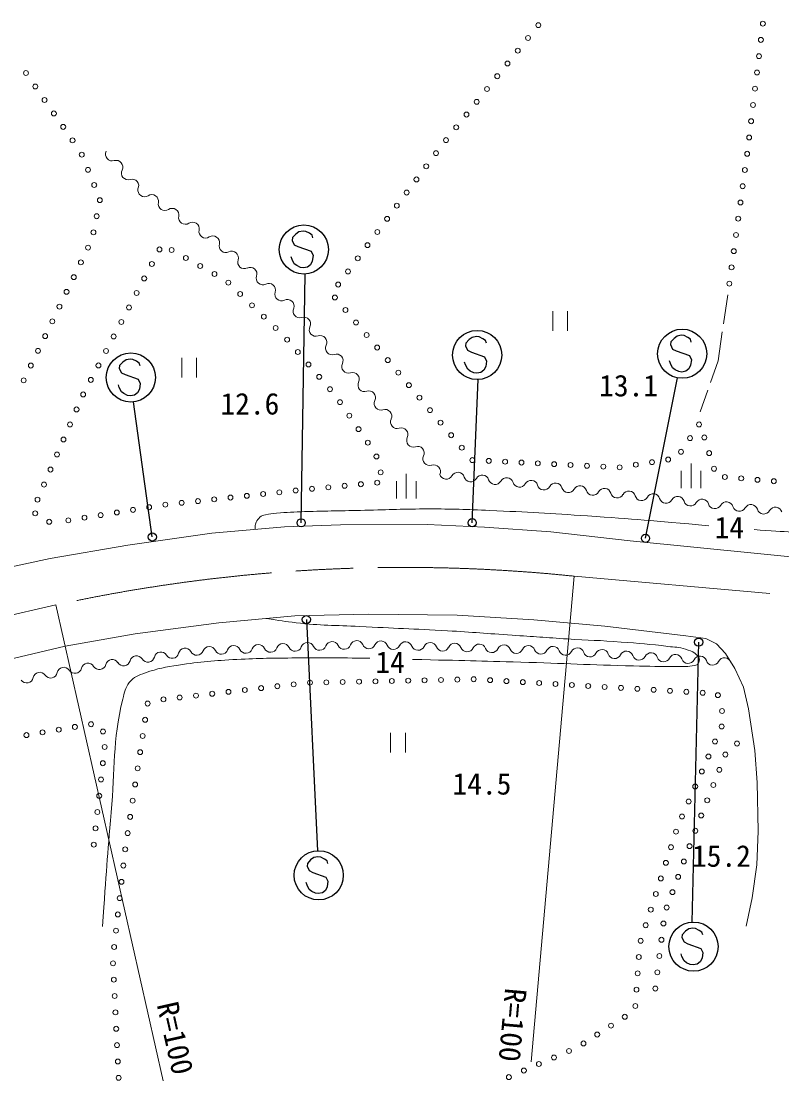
# Model space of a CAD drawing. Units: millimetres, scale not verified. Extents: x 40000 to 680000, y 20000 to 380000.
# Drawn here: x 207825 to 254246, y 252930 to 317604 of the extents above; entities that cross this region are included whole.
import ezdxf
from ezdxf.enums import TextEntityAlignment as Align

# ---------------------------------------------------------------- set-up
doc = ezdxf.new("R2010")
doc.units = ezdxf.units.MM
doc.header["$LTSCALE"] = 1000
doc.linetypes.add('CHAIN', pattern=[18.5, 12, -1.5, 3.5, -1.5])
for name, color, linetype, lineweight in [('M-BMK', 2, 'CHAIN', 13), ('M-STR-HTXT', 7, 'Continuous', 13), ('M-STR-STRC', 7, 'Continuous', 25), ('M-WORK', 1, 'Continuous', 13)]:
    doc.layers.add(name, color=color, linetype=linetype, lineweight=lineweight)
doc.styles.add('ＭＳ ゴシック', font='')
doc.styles.get('ＭＳ ゴシック').set_extended_font_data('MS Gothic')

msp = doc.modelspace()

# ---------------------------------------------------------------- linework, layer by layer
at = {"layer": 'M-BMK'}
for p, q in [((241570, 283730), (268426, 281349)), ((162930, 271394), (209946, 281973))]:
    msp.add_line(p, q, dxfattribs=at)
msp.add_arc((231234, 184265), 100000, 84.06748, 102.29172, dxfattribs=at)
at = {"layer": 'M-STR-HTXT'}
for p, q in [((241570, 283730), (238943, 254094)), ((209946, 281973), (216480, 252930))]:
    msp.add_line(p, q, dxfattribs=at)
at = {"layer": 'M-STR-STRC'}
for p, q in [((224777, 304744), (224580, 304605)), ((225026, 304794), (224777, 304744)), ((225199, 304770), (225026, 304794)), ((225416, 304661), (225199, 304770)), ((225581, 304550), (225416, 304661)), ((224387, 304397), (224363, 304227)), ((224363, 304227), (224492, 303953)), ((224580, 304605), (224387, 304397)), ((225632, 304382), (225581, 304550)), ((224492, 303953), (224718, 303843)), ((224718, 303843), (225517, 303560)), ((225517, 303560), (225637, 303302)), ((224367, 303064), (224308, 303229)), ((224493, 302798), (224367, 303064)), ((224648, 302688), (224493, 302798)), ((224867, 302575), (224648, 302688)), ((225486, 302737), (225299, 302593)), ((225592, 302960), (225486, 302737)), ((225637, 303302), (225592, 302960)), ((225047, 302550), (224867, 302575)), ((224911, 286985), (225150, 302169)), ((225299, 302593), (225047, 302550)), ((235161, 298167), (234968, 297959)), ((235358, 298306), (235161, 298167)), ((235607, 298356), (235358, 298306)), ((235780, 298332), (235607, 298356)), ((235997, 298223), (235780, 298332)), ((236162, 298111), (235997, 298223)), ((247668, 298246), (247475, 298038)), ((247865, 298385), (247668, 298246)), ((248114, 298435), (247865, 298385)), ((248287, 298411), (248114, 298435)), ((248504, 298302), (248287, 298411)), ((248669, 298190), (248504, 298302)), ((248720, 298023), (248669, 298190)), ((234968, 297959), (234944, 297788)), ((234944, 297788), (235073, 297515)), ((235073, 297515), (235299, 297405)), ((236213, 297944), (236162, 298111)), ((247475, 298038), (247451, 297868)), ((247451, 297868), (247580, 297594)), ((247580, 297594), (247806, 297484)), ((214222, 296934), (214026, 296795)), ((214471, 296984), (214222, 296934)), ((214645, 296960), (214471, 296984)), ((214861, 296851), (214645, 296960)), ((235299, 297405), (236097, 297122)), ((236097, 297122), (236218, 296863)), ((236218, 296863), (236173, 296522)), ((247455, 296705), (247396, 296870)), ((247806, 297484), (248604, 297201)), ((248604, 297201), (248725, 296942)), ((248725, 296942), (248680, 296601)), ((213833, 296587), (213809, 296416)), ((213809, 296416), (213937, 296143)), ((214026, 296795), (213833, 296587)), ((215026, 296739), (214861, 296851)), ((215078, 296572), (215026, 296739)), ((234948, 296626), (234889, 296791)), ((235074, 296360), (234948, 296626)), ((235229, 296249), (235074, 296360)), ((235448, 296137), (235229, 296249)), ((236067, 296299), (235880, 296154)), ((236173, 296522), (236067, 296299)), ((247581, 296439), (247455, 296705)), ((247736, 296329), (247581, 296439)), ((247955, 296216), (247736, 296329)), ((248135, 296191), (247955, 296216)), ((248387, 296234), (248135, 296191)), ((248574, 296378), (248387, 296234)), ((248680, 296601), (248574, 296378)), ((213937, 296143), (214164, 296033)), ((214164, 296033), (214962, 295750)), ((214962, 295750), (215082, 295491)), ((235347, 286991), (235708, 295730)), ((235628, 296111), (235448, 296137)), ((235880, 296154), (235628, 296111)), ((245925, 286043), (247871, 295837)), ((213812, 295254), (213754, 295419)), ((213939, 294988), (213812, 295254)), ((214093, 294877), (213939, 294988)), ((214932, 294926), (214744, 294782)), ((215038, 295150), (214932, 294926)), ((215082, 295491), (215038, 295150)), ((214313, 294765), (214093, 294877)), ((214493, 294739), (214313, 294765)), ((214744, 294782), (214493, 294739)), ((215826, 286125), (214686, 294366)), ((225229, 281081), (225911, 266972)), ((249167, 279699), (248754, 262616)), ((225687, 266550), (225490, 266411)), ((225936, 266600), (225687, 266550)), ((226110, 266576), (225936, 266600)), ((226326, 266467), (226110, 266576)), ((226491, 266356), (226326, 266467)), ((225298, 266203), (225274, 266033)), ((225274, 266033), (225402, 265759)), ((225490, 266411), (225298, 266203)), ((226542, 266188), (226491, 266356)), ((225402, 265759), (225629, 265649)), ((225629, 265649), (226427, 265366)), ((226427, 265366), (226547, 265108)), ((225277, 264870), (225219, 265035)), ((225403, 264604), (225277, 264870)), ((225558, 264494), (225403, 264604)), ((226396, 264543), (226209, 264399)), ((226503, 264766), (226396, 264543)), ((226547, 265108), (226503, 264766)), ((225777, 264381), (225558, 264494)), ((225958, 264356), (225777, 264381)), ((226209, 264399), (225958, 264356)), ((248367, 262057), (248174, 261849)), ((248564, 262197), (248367, 262057)), ((248813, 262247), (248564, 262197)), ((248987, 262222), (248813, 262247)), ((249203, 262114), (248987, 262222)), ((249368, 262002), (249203, 262114)), ((249419, 261834), (249368, 262002)), ((248174, 261849), (248150, 261679)), ((248150, 261679), (248279, 261405)), ((248279, 261405), (248505, 261295)), ((248505, 261295), (249304, 261013)), ((248154, 260517), (248095, 260682)), ((249304, 261013), (249424, 260754)), ((249424, 260754), (249379, 260413)), ((248280, 260250), (248154, 260517)), ((248435, 260140), (248280, 260250)), ((248654, 260027), (248435, 260140)), ((248835, 260002), (248654, 260027)), ((249086, 260045), (248835, 260002)), ((249273, 260189), (249086, 260045)), ((249379, 260413), (249273, 260189))]:
    msp.add_line(p, q, dxfattribs=at)
for centre, radius in [((225073, 303667), 1500), ((248161, 297308), 1500), ((235654, 297229), 1500), ((214519, 295857), 1500), ((224911, 286985), 250), ((235347, 286991), 250), ((215826, 286125), 250), ((245925, 286043), 250), ((225229, 281081), 250), ((249167, 279699), 250), ((225984, 265473), 1500), ((248861, 261120), 1500)]:
    msp.add_circle(centre, radius, dxfattribs=at)
at = {"layer": 'M-WORK'}
for p, q in [((250689, 299134), (250952, 300910)), ((240267, 299897), (240267, 298697)), ((241167, 298697), (241167, 299897)), ((250354, 296864), (250616, 298639)), ((217628, 297047), (217628, 295847)), ((218528, 295847), (218528, 297047)), ((249891, 295552), (250354, 296864)), ((249263, 293768), (249725, 295080)), ((248706, 289105), (248706, 290605)), ((231326, 288472), (231326, 289972)), ((248106, 289105), (248106, 290155)), ((249306, 289105), (249306, 290155)), ((230726, 288472), (230726, 289522)), ((231926, 288472), (231926, 289522)), ((230372, 274170), (230372, 272970)), ((231272, 272970), (231272, 274170))]:
    msp.add_line(p, q, dxfattribs=at)
for points in [[(203424, 283479), (209584, 284813), (214333, 285623), (219470, 286361), (223902, 286737), (227303, 286854), (232604, 286877), (236099, 286713), (240156, 286432), (244988, 285892), (256645, 284720), (263189, 284227), (267621, 283992), (271538, 283992), (276370, 284250), (279466, 284649), (282937, 285329), (286549, 286338), (291768, 288132), (304826, 293151), (313363, 296599)], [(173232, 270635), (210500, 279466), (214777, 280219), (219878, 280888), (224522, 281310), (229025, 281416), (234443, 281345), (239122, 281064), (243450, 280677), (248379, 280081), (249619, 279924), (250255, 279591), (250808, 279007), (251371, 278100), (251913, 276964), (252215, 275640), (252603, 273093), (252744, 271138), (252807, 268167), (252713, 266119), (252431, 264102), (252072, 262366)]]:
    msp.add_lwpolyline(points, dxfattribs=at)
for centre in [(253091, 317454), (239385, 317362), (238759, 316582), (252971, 316461), (238132, 315803), (252851, 315468), (237506, 315023), (208115, 314440), (236880, 314243), (252732, 314475), (208684, 313618), (236254, 313464), (252612, 313483), (209253, 312795), (235627, 312684), (252492, 312490), (209822, 311973), (235001, 311905), (210391, 311151), (234375, 311125), (252372, 311497), (210960, 310328), (233749, 310345), (252253, 310504), (211523, 309458), (233141, 309551), (252131, 309512), (211904, 308533), (232544, 308749), (251995, 308521), (231947, 307947), (212284, 307608), (231350, 307145), (251859, 307530), (212626, 306679), (251723, 306539), (230753, 306342), (212430, 305699), (230156, 305540), (251587, 305549), (212234, 304718), (229559, 304738), (251451, 304558), (228962, 303936), (211905, 303783), (216267, 303672), (217005, 303638), (251315, 303567), (211468, 302883), (215801, 302787), (217878, 303151), (218751, 302663), (228365, 303134), (251179, 302577), (211032, 301983), (215335, 301902), (219624, 302175), (227768, 302331), (220467, 301648), (227171, 301529), (251042, 301586), (210595, 301083), (214869, 301017), (221189, 300955), (226970, 300739), (210159, 300184), (214403, 300133), (221910, 300263), (227615, 299975), (222632, 299570), (209723, 299284), (213937, 299248), (223353, 298878), (228261, 299211), (209286, 298384), (213471, 298363), (224053, 298165), (228906, 298447), (208850, 297484), (213005, 297478), (224707, 297409), (229551, 297683), (230196, 296919), (208413, 296584), (212539, 296593), (225362, 296652), (230841, 296154), (207977, 295685), (212073, 295709), (226016, 295896), (211606, 294824), (226671, 295140), (231486, 295390), (227282, 294351), (232131, 294626), (211203, 293909), (227848, 293527), (232776, 293862), (210806, 292991), (233421, 293098), (249196, 292993), (228414, 292702), (234067, 292334), (249516, 292198), (210409, 292074), (228980, 291877), (234712, 291570), (248646, 292158), (210012, 291156), (229507, 291035), (248095, 291323), (249814, 291243), (209614, 290238), (235361, 290815), (236360, 290765), (237359, 290716), (238358, 290666), (239356, 290616), (240355, 290567), (241354, 290517), (242353, 290468), (243351, 290418), (244350, 290375), (245337, 290533), (246325, 290691), (247312, 290849), (250111, 290288), (229768, 290070), (250773, 289785), (251769, 289699), (252765, 289612), (209217, 289320), (224577, 288959), (225571, 289064), (226567, 289157), (227563, 289249), (228558, 289342), (229554, 289435), (253761, 289525), (208820, 288403), (218612, 288312), (219606, 288420), (220600, 288528), (221594, 288636), (222588, 288744), (223583, 288851), (214649, 287777), (215636, 287937), (216623, 288096), (217618, 288205), (208683, 287568), (209538, 287050), (210700, 287139), (211687, 287299), (212675, 287458), (213662, 287618), (229446, 277314), (230446, 277335), (231445, 277356), (232445, 277377), (233445, 277397), (234445, 277418), (235444, 277439), (236443, 277385), (237441, 277326), (220479, 276669), (221472, 276784), (222466, 276898), (223459, 277012), (224453, 277127), (225447, 277231), (226446, 277252), (227446, 277273), (228446, 277294), (238439, 277267), (239438, 277207), (240436, 277148), (241434, 277089), (242432, 277029), (243431, 276970), (244429, 276911), (245427, 276852), (246425, 276792), (247423, 276733), (248422, 276674), (216505, 276212), (217498, 276326), (218492, 276441), (219485, 276555), (249420, 276614), (250347, 276469), (215541, 275955), (250599, 275501), (215388, 274967), (209131, 274197), (210117, 274363), (211103, 274529), (212089, 274694), (212815, 274248), (250575, 274555), (208145, 274032), (215236, 273979), (250172, 273640), (251514, 273513), (212920, 273308), (215084, 272990), (250803, 272841), (212809, 272314), (249769, 272725), (214931, 272002), (249366, 271810), (250434, 271911), (212698, 271321), (214779, 271014), (248963, 270894), (250065, 270982), (212587, 270327), (214627, 270025), (248560, 269979), (249696, 270052), (212476, 269333), (214474, 269037), (248157, 269064), (249328, 269123), (212365, 268339), (214322, 268049), (247788, 268136), (248967, 268190), (212255, 267345), (214175, 267060), (247480, 267185), (248618, 267253), (248269, 266316), (214062, 266066), (247172, 266233), (213949, 265072), (246864, 265282), (247920, 265379), (247570, 264442), (213835, 264079), (246556, 264330), (213722, 263085), (246249, 263379), (247221, 263505), (245941, 262427), (247023, 262531), (213609, 262092), (245633, 261476), (246899, 261538), (213496, 261098), (245517, 260487), (246775, 260546), (213432, 260103), (245448, 259490), (246651, 259554), (213481, 259104), (246527, 258561), (213529, 258105), (245379, 258492), (245309, 257495), (213577, 257106), (244661, 256838), (213625, 256108), (243822, 256296), (242982, 255753), (213674, 255109), (241256, 254753), (242142, 255210), (213722, 254110), (240339, 254354), (238506, 253555), (239422, 253954), (213770, 253111), (237589, 253155)]:
    msp.add_circle(centre, 150, dxfattribs=at)
for centre, start, end in [((213379, 309480), 152.81191, 287.57218), ((213624, 308705), 332.81191, 107.57218), ((214347, 308334), 152.81191, 287.57218), ((214592, 307559), 332.81191, 107.57218), ((215351, 307293), 168.56984, 303.33011), ((215798, 306614), 348.56984, 123.33011), ((216594, 306453), 168.56984, 303.33011), ((217041, 305775), 348.56984, 123.33011), ((217837, 305614), 168.56984, 303.33011), ((218284, 304935), 348.56984, 123.33011), ((219080, 304774), 168.56984, 303.33011), ((219526, 304095), 348.56984, 123.33011), ((220310, 303887), 161.6794, 296.43967), ((220672, 303159), 341.6794, 116.43967), ((221443, 302904), 161.6794, 296.43967), ((221805, 302176), 341.6794, 116.43967), ((222576, 301921), 161.6794, 296.43967), ((222938, 301193), 341.6794, 116.43967), ((223709, 300938), 161.6794, 296.43967), ((224071, 300210), 341.6794, 116.43967), ((224822, 299904), 153.9455, 288.70577), ((225082, 299135), 333.9455, 108.70577), ((225812, 298778), 153.9455, 288.70577), ((226073, 298008), 333.9455, 108.70577), ((226803, 297651), 153.9455, 288.70577), ((227063, 296882), 333.9455, 108.70577), ((227793, 296525), 153.9455, 288.70577), ((228054, 295755), 333.9455, 108.70577), ((228784, 295398), 153.9455, 288.70577), ((229044, 294629), 333.9455, 108.70577), ((229774, 294272), 153.9455, 288.70577), ((230035, 293502), 333.9455, 108.70577), ((230765, 293145), 153.9455, 288.70577), ((231025, 292376), 333.9455, 108.70577), ((231755, 292019), 153.9455, 288.70577), ((232016, 291249), 333.9455, 108.70577), ((232746, 290893), 153.9455, 288.70577), ((233007, 290123), 333.9455, 108.70577), ((233761, 290059), 196.34521, 331.10548), ((234473, 289666), 16.34521, 151.10548), ((235252, 289895), 196.34521, 331.10548), ((235964, 289502), 16.34521, 151.10548), ((237455, 289338), 16.34521, 151.10548), ((236743, 289731), 196.34521, 331.10548), ((238234, 289567), 196.34521, 331.10548), ((238946, 289174), 16.34521, 151.10548), ((239725, 289403), 196.34521, 331.10548), ((240437, 289011), 16.34521, 151.10548), ((241216, 289239), 196.34521, 331.10548), ((241928, 288847), 16.34521, 151.10548), ((242707, 289075), 196.34521, 331.10548), ((243419, 288683), 16.34521, 151.10548), ((244198, 288911), 196.34521, 331.10548), ((244910, 288519), 16.34521, 151.10548), ((245689, 288747), 196.34521, 331.10548), ((246401, 288355), 16.34521, 151.10548), ((247180, 288583), 196.34521, 331.10548), ((247892, 288191), 16.34521, 151.10548), ((248671, 288419), 196.34521, 331.10548), ((249383, 288027), 16.34521, 151.10548), ((250162, 288256), 196.34521, 331.10548), ((250874, 287863), 16.34521, 151.10548), ((251653, 288092), 196.34521, 331.10548), ((252365, 287699), 16.34521, 151.10548), ((253144, 287928), 196.34521, 331.10548), ((253856, 287535), 16.34521, 151.10548), ((219306, 279027), 24.92716, 159.68743), ((220804, 279087), 24.92716, 159.68743), ((222303, 279148), 24.92716, 159.68743), ((223802, 279208), 24.92716, 159.68743), ((224539, 279551), 204.92716, 339.68743), ((225301, 279269), 24.92716, 159.68743), ((226038, 279611), 204.92716, 339.68743), ((226800, 279329), 24.92716, 159.68743), ((227536, 279671), 204.92716, 339.68743), ((228298, 279389), 24.92716, 159.68743), ((229047, 279705), 200.81051, 335.57078), ((229786, 279369), 20.81051, 155.57078), ((230546, 279657), 200.81051, 335.57078), ((231286, 279321), 20.81051, 155.57078), ((232045, 279610), 200.81051, 335.57078), ((232785, 279274), 20.81051, 155.57078), ((233544, 279563), 200.81051, 335.57078), ((234284, 279227), 20.81051, 155.57078), ((235783, 279179), 20.81051, 155.57078), ((237283, 279132), 20.81051, 155.57078), ((238782, 279085), 20.81051, 155.57078), ((240281, 279037), 20.81051, 155.57078), ((214864, 278468), 31.39922, 166.15949), ((215557, 278892), 211.39922, 346.15949), ((216346, 278697), 31.39922, 166.15949), ((217040, 279121), 211.39922, 346.15949), ((217829, 278926), 31.39922, 166.15949), ((218544, 279309), 204.92716, 339.68743), ((220043, 279369), 204.92716, 339.68743), ((221541, 279430), 204.92716, 339.68743), ((223040, 279490), 204.92716, 339.68743), ((235044, 279515), 200.81051, 335.57078), ((236543, 279468), 200.81051, 335.57078), ((238042, 279421), 200.81051, 335.57078), ((239541, 279373), 200.81051, 335.57078), ((241045, 279312), 198.76846, 333.52873), ((241773, 278950), 18.76846, 153.52873), ((242542, 279212), 198.76846, 333.52873), ((243269, 278849), 18.76846, 153.52873), ((244039, 279111), 198.76846, 333.52873), ((244766, 278749), 18.76846, 153.52873), ((245535, 279010), 198.76846, 333.52873), ((246263, 278648), 18.76846, 153.52873), ((247032, 278909), 198.76846, 333.52873), ((247759, 278547), 18.76846, 153.52873), ((249256, 278446), 18.76846, 153.52873), ((250752, 278346), 18.76846, 153.52873), ((210427, 277764), 34.27383, 169.0341), ((211110, 278205), 211.39922, 346.15949), ((211899, 278010), 31.39922, 166.15949), ((212592, 278434), 211.39922, 346.15949), ((213381, 278239), 31.39922, 166.15949), ((214075, 278663), 211.39922, 346.15949), ((248529, 278809), 198.76846, 333.52873), ((250025, 278708), 198.76846, 333.52873), ((208161, 277616), 214.27383, 349.0341), ((208958, 277461), 34.27383, 169.0341), ((209630, 277919), 214.27383, 349.0341)]:
    msp.add_arc(centre, 406, start, end, dxfattribs=at)
for points, knots in [([(252561, 286573), (254650, 286431), (255175, 286394), (256850, 286276), (259648, 286080), (261214, 285947), (264012, 285760), (265709, 285647), (266659, 285555), (268359, 285495), (269213, 285464), (269693, 285504), (270548, 285526), (270963, 285536), (271221, 285430), (271611, 285573), (271918, 285686), (272036, 285859), (272283, 286073), (272914, 286618), (273200, 286996), (273769, 287605), (274871, 288785), (275442, 289488), (276490, 290717), (277849, 292312), (278573, 293237), (279898, 294861), (281175, 296425), (281836, 297347), (283151, 298879), (284027, 299901), (284319, 300234), (285434, 301459)], [0, 0, 0, 0, 1, 1, 1, 2, 2, 2, 3, 3, 3, 4, 4, 4, 5, 5, 5, 6, 6, 6, 7, 7, 7, 8, 8, 8, 9, 9, 9, 10, 10, 10, 11, 11, 11, 11]), ([(222098, 286584), (222097, 286771), (222092, 286865), (222164, 287022), (222226, 287156), (222280, 287229), (222393, 287324), (222506, 287419), (222595, 287443), (222737, 287480), (222992, 287546), (223142, 287552), (223405, 287574), (224075, 287630), (224452, 287645), (225125, 287668), (226557, 287718), (227361, 287720), (228794, 287751), (230313, 287785), (231163, 287832), (232682, 287835), (234148, 287837), (234970, 287802), (236435, 287741), (238765, 287645), (240070, 287561), (242397, 287407), (245291, 287217), (246220, 287128), (249799, 286813)], [0, 0, 0, 0, 1, 1, 1, 2, 2, 2, 3, 3, 3, 4, 4, 4, 5, 5, 5, 6, 6, 6, 7, 7, 7, 8, 8, 8, 9, 9, 9, 10, 10, 10, 10]), ([(231709, 278649), (234924, 278578), (235740, 278560), (238323, 278484), (241008, 278406), (242510, 278316), (245195, 278250), (246216, 278225), (246788, 278215), (247809, 278221), (248249, 278224), (248507, 278179), (248935, 278284), (249023, 278305), (249096, 278310), (249143, 278388), (249210, 278498), (249223, 278584), (249206, 278711), (249186, 278857), (249079, 278909), (248966, 279003), (248767, 279169), (248606, 279188), (248361, 279274), (247965, 279413), (247715, 279386), (247298, 279441), (246183, 279587), (245553, 279622), (244432, 279712), (243159, 279814), (242443, 279819), (241169, 279900), (239845, 279983), (239104, 280038), (237781, 280129), (236242, 280234), (235381, 280310), (233841, 280400), (231753, 280522), (230581, 280547), (228493, 280660), (226974, 280743), (226115, 280707), (224605, 280890), (223890, 280976), (223644, 281004), (222781, 281152)], [0, 0, 0, 0, 1, 1, 1, 2, 2, 2, 3, 3, 3, 4, 4, 4, 5, 5, 5, 6, 6, 6, 7, 7, 7, 8, 8, 8, 9, 9, 9, 10, 10, 10, 11, 11, 11, 12, 12, 12, 13, 13, 13, 14, 14, 14, 15, 15, 15, 16, 16, 16, 16]), ([(212793, 262348), (213020, 265718), (213079, 266596), (213321, 269314), (213561, 272020), (213388, 273592), (214024, 276233), (214124, 276645), (214163, 276907), (214423, 277241), (214697, 277595), (214989, 277671), (215408, 277828), (216166, 278110), (216626, 278173), (217425, 278297), (218808, 278510), (219593, 278573), (220990, 278649), (222399, 278725), (223191, 278724), (224602, 278742), (226361, 278766), (226932, 278752), (229105, 278719)], [0, 0, 0, 0, 1, 1, 1, 2, 2, 2, 3, 3, 3, 4, 4, 4, 5, 5, 5, 6, 6, 6, 7, 7, 7, 8, 8, 8, 8])]:
    msp.add_open_spline(points, degree=3, knots=knots, dxfattribs=at)

# ---------------------------------------------------------------- texts
at = {"layer": 'M-STR-HTXT', "style": 'ＭＳ ゴシック'}
for rotation, p in [(264.934, (237823, 256337)), (282.681, (217230, 255539))]:
    msp.add_text('R=100', height=1320, rotation=rotation, dxfattribs=at).set_placement(p, align=Align.MIDDLE_CENTER)
at = {"layer": 'M-WORK', "style": 'ＭＳ ゴシック'}
for s, p in [('13.1', (244897, 295364)), ('12.6', (221783, 294256)), ('14', (251042, 286704)), ('14', (230344, 278478)), ('14.5', (235944, 271060)), ('15.2', (250562, 266654))]:
    msp.add_text(s, height=1320, dxfattribs=at).set_placement(p, align=Align.MIDDLE_CENTER)

doc.saveas('drawing.dxf')
